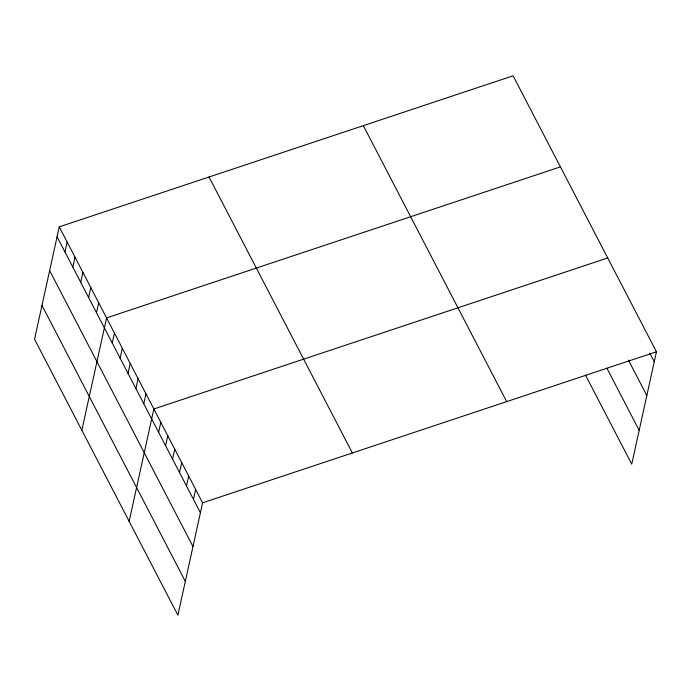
<?xml version="1.0" encoding="UTF-8"?>
<svg xmlns="http://www.w3.org/2000/svg" width="691" height="691" viewBox="0 0 691 691"><rect width="100%" height="100%" fill="white"/><g stroke="black" fill="none" stroke-linecap="round" stroke-linejoin="round"><path stroke-width="1.04" d="M59.253 226.847L34.55 339.221L177.889 615.189L202.593 502.815L59.253 226.847L513.111 75.811L656.45 351.779L631.747 464.153L585.493 375.109M64.954 251.965L67.139 242.023M72.84 267.141L75.025 257.199M80.717 282.325L82.911 272.384M88.603 297.501L90.789 287.56M96.49 312.678L98.675 302.736M81.849 430.286L106.561 317.912L560.418 166.885M112.253 343.038L114.438 333.097M120.139 358.214L122.324 348.273M128.025 373.39L130.21 363.449M135.902 388.567L138.096 378.625M143.788 403.751L145.974 393.81M129.148 521.36L153.86 408.986L607.717 257.95M158.636 432.333L160.822 422.391M165.598 445.738L167.783 435.796M172.56 459.135L174.745 449.193M179.522 472.54L181.707 462.599M186.484 485.946L188.669 476.004M193.445 499.351L195.631 489.409M202.593 502.815L656.45 351.779M649.79 353.11L654.265 361.721M628.43 360.097L646.836 395.528M606.853 368.122L639.175 430.355M363.345 125.65L506.676 401.618M209.028 177.008L352.367 452.976M57.068 236.788L200.407 512.757M49.64 270.587L192.979 546.555M41.978 305.413L185.318 581.381"/></g></svg>
